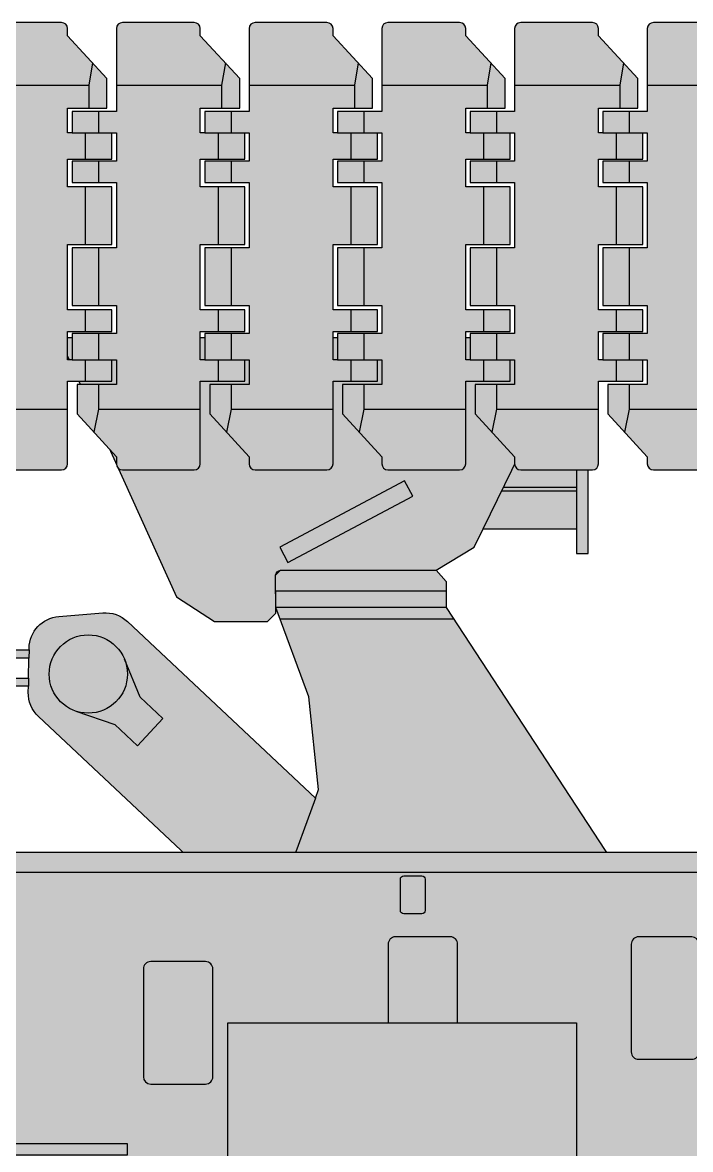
# Model space of a CAD drawing. Header units: millimetres. Extents: x 1288 to 41624, y 765 to 20114.
# Drawn here: x 6776 to 8420, y 5155 to 7926 of the extents above; entities that cross this region are included whole.
import ezdxf

# ---------------------------------------------------------------- set-up
doc = ezdxf.new("R2010")
doc.units = ezdxf.units.MM
doc.set_wipeout_variables(frame=1)
doc.layers.add('dwgmodels.com', color=250, linetype='Continuous')
doc.layers.add('Hatch', color=7, linetype='Continuous', true_color=0xffe494)

# ---------------------------------------------------------------- blocks, each defined once
blk = doc.blocks.new('BLOCK-20201113.16293')
at = {"color": 0, "linetype": 'ByBlock', "lineweight": -2, "transparency": 16777216}
blk.add_wipeout([(103.12344656172357, 517.7239748192733), (103.12344656172357, 535.0897281814068), (103.12344656172357, 535.0897281814068), (101.98846970050855, 540.7956421784427), (98.75632905539231, 545.6328824936688), (93.91908874016607, 548.8650231387849), (88.2131747431304, 550), (-88.21317474312667, 550), (-88.21317474312667, 550), (-93.91908874016247, 548.8650231387849), (-98.75632905538856, 545.6328824936688), (-101.98846970050471, 540.7956421784427), (-103.12344656171996, 535.0897281814068), (-103.12344656172348, 331.5520574426955), (-212.43026788180214, 331.5520574426955), (-212.43026788180214, 279.04722452360147), (-103.12344656171996, 279.04722452360147), (-103.12344656172348, 209.2878285302213), (-212.43026788180214, 209.2878285302213), (-212.43026788180214, 156.7829956111309), (-103.12344656171996, 156.7829956111309), (-103.12344656172348, -3.8345944334796513), (-212.43026788180214, -3.8345944334796513), (-212.43026788180214, -145.63104114885573), (-103.12344656171996, -145.63104114885573), (-103.12344656172348, -214.42361663869087), (-212.43026788180214, -214.42361663869087), (-212.43026788180214, -279.0858878762847), (-103.12344656171996, -279.0858878762847), (-103.12344656172348, -339.73211819940116), (-200.0856117094736, -339.73211819940116), (-200.0856117094736, -412.5075945871323), (-103.12344656171996, -517.723974819277), (-103.12344656171996, -535.0897281814069), (-103.12344656171996, -535.0897281814069), (-101.98846970050471, -540.7956421784426), (-98.75632905538856, -545.6328824936686), (-93.91908874016247, -548.8650231387849), (-88.21317474312667, -550), (88.2131747431304, -550), (88.2131747431304, -550), (93.91908874016607, -548.8650231387849), (98.75632905539231, -545.6328824936686), (101.98846970050855, -540.7956421784426), (103.12344656172357, -535.0897281814069), (103.12344656172357, -331.5520574426956), (212.43026788180225, -331.5520574426956), (212.43026788180225, -279.04722452360147), (103.12344656172357, -279.04722452360147), (103.12344656172357, -209.2878285302213), (212.43026788180225, -209.2878285302213), (212.43026788180225, -156.7829956111309), (103.12344656172357, -156.7829956111309), (103.12344656172357, 3.8345944334796513), (212.43026788180225, 3.8345944334796513), (212.43026788180225, 145.63104114885573), (103.12344656172357, 145.63104114885573), (103.12344656172357, 214.4236166386911), (212.43026788180225, 214.4236166386911), (212.43026788180225, 279.0858878762847), (103.12344656172357, 279.0858878762847), (103.12344656172357, 339.73211819940093), (200.08561170947365, 339.73211819940093), (200.08561170947365, 412.5075945871324), (103.15106324220329, 517.694007180351)], dxfattribs=at)
at = {"layer": 'Hatch', "true_color": 0xadadad, "transparency": 16777216}
h = blk.add_hatch(color=253, dxfattribs=at)
h.dxf.hatch_style = 1
edge = h.paths.add_edge_path()
edge.add_line((103.1234465617235, 517.7239748192733), (103.1234465617235, 535.0897281814068))
edge.add_arc((88.21317474313037, 535.0897281814068), 14.91027181859317, 0, 90)
edge.add_line((88.21317474313037, 550), (-88.21317474312673, 550))
edge.add_arc((-88.21317474312673, 535.0897281814068), 14.91027181859317, 90, 180)
edge.add_line((-103.1234465617199, 535.0897281814068), (-103.1234465617235, 331.5520574426955))
edge.add_line((-103.1234465617235, 331.5520574426955), (-212.4302678818021, 331.5520574426955))
edge.add_line((-212.4302678818021, 331.5520574426955), (-212.4302678818021, 279.0472245236015))
edge.add_line((-212.4302678818021, 279.0472245236015), (-103.1234465617199, 279.0472245236015))
edge.add_line((-103.1234465617199, 279.0472245236015), (-103.1234465617235, 209.2878285302213))
edge.add_line((-103.1234465617235, 209.2878285302213), (-212.4302678818021, 209.2878285302213))
edge.add_line((-212.4302678818021, 209.2878285302213), (-212.4302678818021, 156.7829956111309))
edge.add_line((-212.4302678818021, 156.7829956111309), (-103.1234465617199, 156.7829956111309))
edge.add_line((-103.1234465617199, 156.7829956111309), (-103.1234465617235, -3.834594433479651))
edge.add_line((-103.1234465617235, -3.834594433479651), (-212.4302678818021, -3.834594433479651))
edge.add_line((-212.4302678818021, -3.834594433479651), (-212.4302678818021, -145.6310411488557))
edge.add_line((-212.4302678818021, -145.6310411488557), (-103.1234465617199, -145.6310411488557))
edge.add_line((-103.1234465617199, -145.6310411488557), (-103.1234465617235, -214.4236166386909))
edge.add_line((-103.1234465617235, -214.4236166386909), (-212.4302678818021, -214.4236166386909))
edge.add_line((-212.4302678818021, -214.4236166386909), (-212.4302678818021, -279.0858878762847))
edge.add_line((-212.4302678818021, -279.0858878762847), (-103.1234465617199, -279.0858878762847))
edge.add_line((-103.1234465617199, -279.0858878762847), (-103.1234465617235, -339.7321181994012))
edge.add_line((-103.1234465617235, -339.7321181994012), (-200.0856117094736, -339.7321181994012))
edge.add_line((-200.0856117094736, -339.7321181994012), (-200.0856117094736, -412.5075945871322))
edge.add_line((-200.0856117094736, -412.5075945871322), (-103.1234465617199, -517.7239748192769))
edge.add_line((-103.1234465617199, -517.7239748192769), (-103.1234465617199, -535.0897281814068))
edge.add_arc((-88.21317474312673, -535.0897281814068), 14.91027181859317, 180, 270)
edge.add_line((-88.21317474312673, -550), (88.21317474313037, -550))
edge.add_arc((88.21317474313037, -535.0897281814068), 14.91027181859317, 270, 360)
edge.add_line((103.1234465617235, -535.0897281814068), (103.1234465617235, -331.5520574426955))
edge.add_line((103.1234465617235, -331.5520574426955), (212.4302678818021, -331.5520574426955))
edge.add_line((212.4302678818021, -331.5520574426955), (212.4302678818021, -279.0472245236015))
edge.add_line((212.4302678818021, -279.0472245236015), (103.1234465617235, -279.0472245236015))
edge.add_line((103.1234465617235, -279.0472245236015), (103.1234465617235, -209.2878285302213))
edge.add_line((103.1234465617235, -209.2878285302213), (212.4302678818021, -209.2878285302213))
edge.add_line((212.4302678818021, -209.2878285302213), (212.4302678818021, -156.7829956111309))
edge.add_line((212.4302678818021, -156.7829956111309), (103.1234465617235, -156.7829956111309))
edge.add_line((103.1234465617235, -156.7829956111309), (103.1234465617235, 3.834594433479651))
edge.add_line((103.1234465617235, 3.834594433479651), (212.4302678818021, 3.834594433479651))
edge.add_line((212.4302678818021, 3.834594433479651), (212.4302678818021, 145.6310411488557))
edge.add_line((212.4302678818021, 145.6310411488557), (103.1234465617235, 145.6310411488557))
edge.add_line((103.1234465617235, 145.6310411488557), (103.1234465617235, 214.4236166386909))
edge.add_line((103.1234465617235, 214.4236166386909), (212.4302678818021, 214.4236166386909))
edge.add_line((212.4302678818021, 214.4236166386909), (212.4302678818021, 279.0858878762847))
edge.add_line((212.4302678818021, 279.0858878762847), (103.1234465617235, 279.0858878762847))
edge.add_line((103.1234465617235, 279.0858878762847), (103.1234465617235, 339.7321181994012))
edge.add_line((103.1234465617235, 339.7321181994012), (200.0856117094736, 339.7321181994012))
edge.add_line((200.0856117094736, 339.7321181994012), (200.0856117094736, 412.5075945871322))
edge.add_line((200.0856117094736, 412.5075945871322), (103.1510632422032, 517.694007180351))
edge.add_line((103.1510632422032, 517.694007180351), (103.1234465617235, 517.7239748192733))
at = {"color": 0, "linetype": 'ByBlock', "lineweight": -2, "transparency": 16777216}
blk.add_lwpolyline([(103.1234465617235, 517.7239748192733), (103.1234465617235, 535.0897281814068, 0.4142135623730951), (88.21317474313037, 550), (-88.21317474312673, 550, 0.414213562373095), (-103.1234465617199, 535.0897281814068), (-103.1234465617235, 331.5520574426955), (-212.4302678818021, 331.5520574426955), (-212.4302678818021, 279.0472245236015), (-103.1234465617199, 279.0472245236015), (-103.1234465617235, 209.2878285302213), (-212.4302678818021, 209.2878285302213), (-212.4302678818021, 156.7829956111309), (-103.1234465617199, 156.7829956111309), (-103.1234465617235, -3.834594433479651), (-212.4302678818021, -3.834594433479651), (-212.4302678818021, -145.6310411488557), (-103.1234465617199, -145.6310411488557), (-103.1234465617235, -214.4236166386909), (-212.4302678818021, -214.4236166386909), (-212.4302678818021, -279.0858878762847), (-103.1234465617199, -279.0858878762847), (-103.1234465617235, -339.7321181994012), (-200.0856117094736, -339.7321181994012), (-200.0856117094736, -412.5075945871322), (-103.1234465617199, -517.7239748192769), (-103.1234465617199, -535.0897281814068, 0.4142135623730951), (-88.21317474312673, -550), (88.21317474313037, -550, 0.4142135623730951), (103.1234465617235, -535.0897281814068), (103.1234465617235, -331.5520574426955), (212.4302678818021, -331.5520574426955), (212.4302678818021, -279.0472245236015), (103.1234465617235, -279.0472245236015), (103.1234465617235, -209.2878285302213), (212.4302678818021, -209.2878285302213), (212.4302678818021, -156.7829956111309), (103.1234465617235, -156.7829956111309), (103.1234465617235, 3.834594433479651), (212.4302678818021, 3.834594433479651), (212.4302678818021, 145.6310411488557), (103.1234465617235, 145.6310411488557), (103.1234465617235, 214.4236166386909), (212.4302678818021, 214.4236166386909), (212.4302678818021, 279.0858878762847), (103.1234465617235, 279.0858878762847), (103.1234465617235, 339.7321181994012), (200.0856117094736, 339.7321181994012), (200.0856117094736, 412.5075945871322), (103.1510632422032, 517.694007180351)], format="xyb", close=True, dxfattribs=at)
for points in [[(164.8297918158933, 450.7646791485859), (155.6614194973808, 396.3739298536348), (155.6614194973808, 339.7321181994012)], [(-103.1068765534365, 396.3463131731623), (155.6614194973808, 396.3463131731623)], [(-147.5863021264813, 331.5520574426955), (-147.5863021264813, 279.0472245236015)], [(147.5863021264813, 214.4236166386909), (147.5863021264813, 279.0858878762847)], [(-147.5863021264813, 209.2878285302213), (-147.5863021264813, 156.7829956111309)], [(147.5863021264813, 3.834594433479651), (147.5863021264813, 145.6310411488557)], [(-147.5863021264813, -3.834594433479651), (-147.5863021264813, -145.6310411488557)], [(147.5863021264813, -209.2878285302213), (147.5863021264813, -156.7829956111309)], [(-147.5863021264813, -214.4236166386909), (-147.5863021264813, -279.0858878762847)], [(147.5863021264813, -331.5520574426955), (147.5863021264813, -279.0472245236015)], [(-147.5863021264813, -339.7321181994012), (-147.5863021264813, -400.3231151615546), (-158.9722420896433, -457.1208715694775)], [(-147.5918254625831, -400.3728251864122), (103.1234465617235, -400.3728251864122)]]:
    blk.add_lwpolyline(points, dxfattribs=at)
blk = doc.blocks.new('*U11')
at = {"color": 0, "linetype": 'ByBlock', "lineweight": -2}
blk.add_blockref('BLOCK-20201113.16293', (0, 0), dxfattribs=at)
blk = doc.blocks.new('*U10')
at = {"color": 0, "linetype": 'ByBlock', "lineweight": -2, "transparency": 16777216}
blk.add_blockref('*U11', (1632.5, 0), dxfattribs=at)
blk.add_blockref('*U11', (1959, 0), dxfattribs=at)
blk.add_blockref('*U11', (2285.5, 0), dxfattribs=at)
blk.add_blockref('*U11', (2612, 0), dxfattribs=at)
blk.add_blockref('*U11', (2938.5, 0), dxfattribs=at)
blk.add_blockref('*U11', (3265, 0), dxfattribs=at)
blk = doc.blocks.new('BLOCK-20201113.164029')
at = {"color": 0, "linetype": 'ByBlock', "lineweight": -2, "transparency": 16777216}
blk.add_wipeout([(362.2955392459372, -287.88206814370994), (268.745045036154, -348.9488257681804), (138.57116597624565, -348.9432691933288), (118.23410201760286, -328.49507373763834), (118.24521516730616, -234.9890321266721), (118.24521516730616, -234.9890321266721), (116.89169661409615, -230.59988162697823), (114.21399992004073, -226.86804628796745), (110.48952145971437, -224.1801261289205), (106.10409911549156, -222.81457662574007), (106.10409911549154, -222.81457662574007), (-276.39384397780293, -222.80902005089217), (-369.9832342115514, -165.80411864330358), (-391.87235568193506, -121.12370025765256), (-622.1628272987837, -121.12370025765256), (-622.1628272987837, -182.09599610963767), (-650.7236220385239, -182.09599610963767), (-650.7236220385239, 348.948825768181), (650.7236220385241, 348.948825768181)], dxfattribs=at)
at = {"layer": 'Hatch', "true_color": 0xadadad, "transparency": 16777216}
h = blk.add_hatch(color=253, dxfattribs=at)
h.dxf.hatch_style = 1
edge = h.paths.add_edge_path()
edge.add_line((650.7236220385239, 348.9488257681805), (362.2955392459371, -287.8820681437101))
edge.add_line((362.2955392459371, -287.8820681437101), (268.7450450361539, -348.9488257681805))
edge.add_line((268.7450450361539, -348.9488257681805), (138.5711659762455, -348.9432691933289))
edge.add_line((138.5711659762455, -348.9432691933289), (118.2341020176027, -328.4950737376384))
edge.add_line((118.2341020176027, -328.4950737376384), (118.245215167306, -234.9890321266721))
edge.add_arc((104.1094551896329, -236.9449199693607), 14.27043122682568, 7.877685851502185, 81.96519602157854)
edge.add_line((106.1040991154914, -222.8145766257403), (-276.393843977803, -222.8090200508923))
edge.add_line((-276.393843977803, -222.8090200508923), (-369.9832342115515, -165.8041186433038))
edge.add_line((-369.9832342115515, -165.8041186433038), (-391.872355681935, -121.1237002576527))
edge.add_line((-391.872355681935, -121.1237002576527), (-622.1628272987837, -121.1237002576527))
edge.add_line((-622.1628272987837, -121.1237002576527), (-622.1628272987837, -182.0959961096378))
edge.add_line((-622.1628272987837, -182.0959961096378), (-650.7236220385239, -182.0959961096378))
edge.add_line((-650.7236220385239, -182.0959961096378), (-650.7236220385239, 348.9488257681805))
edge.add_line((-650.7236220385239, 348.9488257681805), (650.7236220385239, 348.9488257681805))
at = {"color": 0, "linetype": 'ByBlock', "lineweight": -2, "transparency": 16777216}
blk.add_lwpolyline([(650.7236220385239, 348.9488257681805), (362.2955392459371, -287.8820681437101), (268.7450450361539, -348.9488257681805), (138.5711659762455, -348.9432691933289), (118.2341020176027, -328.4950737376384), (118.245215167306, -234.9890321266721, 0.3350199569066176), (106.1040991154914, -222.8145766257403), (-276.393843977803, -222.8090200508923), (-369.9832342115515, -165.8041186433038), (-391.872355681935, -121.1237002576527), (-622.1628272987837, -121.1237002576527), (-622.1628272987837, -182.0959961096378), (-650.7236220385239, -182.0959961096378), (-650.7236220385239, 348.9488257681805)], format="xyb", close=True, dxfattribs=at)
for points in [[(-391.8723556819355, -121.1237002576527), (-622.1628272987837, 348.9488257681805)], [(-622.1628272987837, 348.9488257681805), (-622.1628272987837, -121.1237002576527)], [(-622.2017233227452, -19.34391869192768), (-441.7346909602638, -19.34391869192768)], [(-437.7330731811999, -27.51208372449764), (-622.1628272987837, -27.51208372449764)]]:
    blk.add_lwpolyline(points, dxfattribs=at)
blk.add_lwpolyline([(-199.085218060678, -3.085380674710905), (108.1266923616386, -165.8263449427068), (88.0582603967814, -203.7102382257217), (-219.1536500255352, -40.96927395772582)], close=True, dxfattribs=at)
blk = doc.blocks.new('BLOCK-20201113.163906')
at = {"color": 0, "linetype": 'ByBlock', "lineweight": -2, "xscale": -1}
blk.add_blockref('BLOCK-20201113.164029', (-1393.607242899627, -573.8380085027311), dxfattribs=at)
at = {"color": 0, "linetype": 'ByBlock', "lineweight": -2, "transparency": 16777216}
blk.add_blockref('*U10', (-3759.413397034179, 3.637978807091713e-12), dxfattribs=at)
blk = doc.blocks.new('BLOCK-20201113.170731')
at = {"color": 0, "linetype": 'ByBlock', "lineweight": -2, "transparency": 16777216}
blk.add_wipeout([(-2274.263314732383, -1938.2408650739712), (-2274.263314732383, -1917.8482353668005), (-2097.361047955646, -1917.8482353668005), (-2097.6457328768734, -1903.1484923233734), (-2097.6457328768734, -1903.1484923233734), (-2096.232704726308, -1886.6040824182737), (-2091.4156753500256, -1870.7135073610184), (-2083.4045551956665, -1856.169226645402), (-2072.5484427814918, -1843.605032643674), (-1425.5858744147552, -1236.4890515882907), (-1225.9150036360913, -931.0188284388169), (-1225.9150036360913, -931.0188284388173), (-1188.9916530277296, -858.8568098033593), (-1168.0781943122051, -780.5413068793127), (-1164.1109618104224, -699.5786499319952), (-1177.2675758768612, -619.5936872202519), (-1199.4008998382155, -559.4711547844313), (-1199.4008998382155, -559.4711547844308), (-1253.193153375399, -425.5319164311545), (-1292.0798225981919, -286.5313658278519), (-1315.59838620631, -144.1227871639412), (-1323.4691124346461, 9.094947017729282e-13), (-1323.4691124346466, 0), (-1323.4691124346466, 0), (-1315.59838620631, 144.1227871639412), (-1292.0798225981919, 286.5313658278519), (-1253.193153375399, 425.5319164311559), (-1199.4008998382155, 559.4711547844317), (-1199.4008998382155, 559.4711547844308), (-1199.4008998382155, 559.4711547844299), (-1173.0986635985005, 636.1450298820309), (-1163.517877854472, 716.6366399927701), (-1171.0874921469688, 797.3422264980109), (-1195.468600809812, 874.6484506592196), (-1225.9150036360913, 931.0188284388169), (-1425.5858744147552, 1236.4890515882907), (-2072.5484427814918, 1843.6050326436743), (-2072.5484427814918, 1843.6050326436743), (-2083.4045551956665, 1856.169226645401), (-2091.4156753500256, 1870.713507361018), (-2096.232704726308, 1886.6040824182737), (-2097.6457328768734, 1903.148492323373), (-2097.361047955646, 1917.8482353668005), (-2274.263314732383, 1917.8482353668005), (-2274.263314732383, 1938.2408650739699), (-2096.9661108356777, 1938.2408650739699), (-2096.0212748919994, 1987.0275922753171), (-2274.263314732383, 1987.0275922753171), (-2274.263314732383, 2007.4202219824874), (-2095.6263377720315, 2007.4202219824874), (-2095.543919022315, 2011.6759248753187), (-2095.543919022315, 2011.6759248753187), (-2089.6912722062198, 2040.1193717068336), (-2074.0190646469805, 2064.5665607606134), (-2050.6161080945485, 2081.759139596148), (-2022.6015783539626, 2089.405659446704), (-1914.4264847076593, 2098.392892188971), (-1914.4264847076593, 2098.392892188971), (-1897.8257428960096, 2098.0330047547013), (-1881.6614205224193, 2094.234474793645), (-1866.637906096936, 2087.1628298669193), (-1853.4098754356708, 2077.126229222925), (-1390.8111044863945, 1643.0190329304132), (-1383.1703950564113, 1663.9663486319105), (-1407.619324405605, 1891.7859175675867), (-1488.9414494720113, 2111.567738300466), (-1488.950910515636, 2191.1729593706004), (-1476.8097944638207, 2203.3474148715313), (-1094.3118513705265, 2203.3529714463803), (-1069.7851299734066, 2175.8343924129267), (-1069.7851299734066, 2111.5682166253937), (-548.1436778423378, 1315.2291295579626), (-548.1436778423378, 1315.2291295579626), (-517.572211737693, 1279.1863238380147), (-479.11456527583374, 1251.7143779191656), (-435.1062536875307, 1234.481650476876), (-388.21988155083073, 1228.5346771448085), (-388.2198815508309, 1228.5346771448085), (0, 1228.5346771448085), (388.2198815508309, 1228.5346771448085), (388.21988155083085, 1228.5346771448085), (435.10625368753074, 1234.481650476877), (479.11456527583425, 1251.7143779191656), (517.572211737693, 1279.1863238380147), (548.1436778423378, 1315.2291295579635), (548.1436778423378, 1315.2291295579626), (1069.7851299734066, 2111.5682166253937), (1069.7851299734066, 2175.8343924129267), (1094.3118513705265, 2203.3529714463803), (1476.8097944638207, 2203.3474148715313), (1488.950910515636, 2191.1729593706004), (1488.9414494720113, 2111.567738300466), (1407.619324405605, 1891.7859175675867), (1383.1703950564113, 1663.9663486319105), (1390.8111044863945, 1643.0190329304132), (1853.4098754356708, 2077.126229222925), (1853.4098754356708, 2077.126229222925), (1866.637906096936, 2087.1628298669193), (1881.6614205224193, 2094.234474793645), (1897.8257428960096, 2098.0330047547013), (1914.4264847076593, 2098.392892188971), (2022.6015783539626, 2089.405659446704), (2022.6015783539626, 2089.405659446704), (2050.6161080945485, 2081.759139596148), (2074.0190646469805, 2064.5665607606134), (2089.6912722062198, 2040.1193717068336), (2095.543919022315, 2011.6759248753187), (2095.543919022315, 2011.6759248753187), (2095.6263377720315, 2007.4202219824874), (2274.263314732383, 2007.4202219824874), (2274.263314732383, 1987.0275922753171), (2096.0212748919994, 1987.0275922753171), (2096.9661108356777, 1938.2408650739699), (2274.263314732383, 1938.2408650739699), (2274.263314732383, 1917.8482353668005), (2097.361047955646, 1917.8482353668005), (2097.6457328768734, 1903.148492323373), (2097.6457328768734, 1903.148492323373), (2096.232704726308, 1886.6040824182737), (2091.4156753500256, 1870.713507361018), (2083.4045551956665, 1856.169226645401), (2072.5484427814918, 1843.6050326436743), (1425.5858744147552, 1236.4890515882907), (1225.9150036360913, 931.0188284388169), (1225.9150036360913, 931.0188284388169), (1188.9916530277296, 858.8568098033593), (1168.0781943122051, 780.5413068793123), (1164.1109618104224, 699.5786499319947), (1177.2675758768612, 619.593687220251), (1199.4008998382155, 559.4711547844308), (1199.4008998382155, 559.4711547844308), (1253.193153375399, 425.53191643115497), (1292.0798225981912, 286.5313658278519), (1315.5983862063094, 144.1227871639412), (1323.4691124346461, 0), (1323.4691124346466, 0), (1323.4691124346466, -9.094947017729282e-13), (1315.59838620631, -144.12278716394212), (1292.0798225981919, -286.5313658278519), (1253.193153375399, -425.5319164311545), (1199.400899838216, -559.4711547844304), (1199.4008998382155, -559.4711547844313), (1199.4008998382155, -559.4711547844313), (1173.0986635985005, -636.1450298820314), (1163.517877854472, -716.636639992771), (1171.0874921469688, -797.3422264980131), (1195.468600809812, -874.6484506592201), (1225.9150036360913, -931.0188284388169), (1425.5858744147552, -1236.4890515882907), (2072.5484427814918, -1843.605032643674), (2072.5484427814918, -1843.605032643674), (2083.4045551956665, -1856.169226645402), (2091.4156753500256, -1870.7135073610184), (2096.232704726308, -1886.6040824182737), (2097.6457328768734, -1903.1484923233734), (2097.3610479556446, -1917.8482353668005), (2274.263314732383, -1917.8482353668005), (2274.263314732383, -1938.2408650739712), (2096.9661108356777, -1938.2408650739712), (2096.0212748919994, -1987.0275922753171), (2274.263314732383, -1987.0275922753171), (2274.263314732383, -2007.4202219824874), (2095.6263377720315, -2007.4202219824874), (2095.543919022315, -2011.6759248753187), (2095.543919022315, -2011.6759248753187), (2089.6912722062198, -2040.1193717068327), (2074.0190646469805, -2064.566560760613), (2050.616108094549, -2081.759139596148), (2022.6015783539626, -2089.405659446704), (2022.6015783539626, -2089.405659446704), (1914.4264847076593, -2098.392892188971), (1914.4264847076593, -2098.392892188971), (1897.8257428960096, -2098.0330047547013), (1881.6614205224193, -2094.234474793645), (1866.637906096936, -2087.16282986692), (1853.4098754356708, -2077.126229222926), (1390.8111044863945, -1643.0190329304132), (1383.1703950564113, -1663.9663486319118), (1407.619324405605, -1891.785917567588), (1488.9414494720113, -2111.567738300466), (1488.950910515636, -2191.1729593706004), (1476.8097944638207, -2203.347414871532), (1094.3118513705265, -2203.3529714463803), (1069.7851299734066, -2175.834392412926), (1069.7851299734066, -2111.5682166253937), (548.1436778423378, -1315.229129557964), (548.1436778423378, -1315.229129557964), (517.5722117376926, -1279.1863238380151), (479.11456527583374, -1251.714377919166), (435.10625368753074, -1234.481650476877), (388.21988155083085, -1228.5346771448094), (388.2198815508309, -1228.5346771448094), (0, -1228.5346771448094), (-388.2198815508309, -1228.5346771448094), (-388.2198815508309, -1228.5346771448094), (-435.10625368753074, -1234.481650476877), (-479.11456527583374, -1251.714377919166), (-517.5722117376926, -1279.1863238380147), (-548.1436778423378, -1315.229129557963), (-548.1436778423378, -1315.229129557964), (-1069.7851299734066, -2111.5682166253937), (-1069.7851299734066, -2175.834392412926), (-1094.3118513705265, -2203.3529714463803), (-1476.8097944638207, -2203.347414871532), (-1488.950910515636, -2191.1729593706004), (-1488.9414494720113, -2111.567738300466), (-1407.619324405605, -1891.785917567588), (-1383.1703950564113, -1663.9663486319118), (-1390.8111044863945, -1643.0190329304132), (-1853.4098754356708, -2077.126229222926), (-1853.4098754356708, -2077.126229222926), (-1866.637906096936, -2087.16282986692), (-1881.6614205224193, -2094.234474793645), (-1897.8257428960096, -2098.0330047547013), (-1914.4264847076593, -2098.392892188971), (-2022.6015783539626, -2089.405659446704), (-2022.6015783539626, -2089.405659446704), (-2050.6161080945485, -2081.759139596148), (-2074.0190646469805, -2064.566560760613), (-2089.6912722062198, -2040.1193717068336), (-2095.543919022315, -2011.6759248753187), (-2095.543919022315, -2011.6759248753187), (-2095.6263377720315, -2007.4202219824874), (-2274.263314732383, -2007.4202219824874), (-2274.263314732383, -1987.0275922753171), (-2096.0212748919994, -1987.0275922753171), (-2096.9661108356777, -1938.2408650739712)], dxfattribs=at)
at = {"layer": 'Hatch', "true_color": 0xadadad, "transparency": 16777216}
h = blk.add_hatch(color=253, dxfattribs=at)
h.dxf.hatch_style = 1
edge = h.paths.add_edge_path()
edge.add_line((-2096.966110835678, -1938.240865073971), (-2274.263314732383, -1938.240865073971))
edge.add_line((-2274.263314732383, -1938.240865073971), (-2274.263314732383, -1917.848235366801))
edge.add_line((-2274.263314732383, -1917.848235366801), (-2097.361047955646, -1917.848235366801))
edge.add_line((-2097.361047955646, -1917.848235366801), (-2097.645732876874, -1903.148492323373))
edge.add_arc((-2018.117612859002, -1901.608298286206), 79.54303282657193, 133.1801192143574, 181.1094891669785, ccw=False)
edge.add_line((-2072.548442781492, -1843.605032643674), (-1425.585874414755, -1236.489051588291))
edge.add_line((-1425.585874414755, -1236.489051588291), (-1225.915003636092, -931.0188284388169))
edge.add_arc((-1546.579969151156, -721.4159014089314), 383.091904284433, 326.8293279306736, 385.0071146604343)
edge.add_arc((-6.821210263296962e-13, 3.296918293926865e-12), 1323.469112434646, 180.0000000000001, 205.007114660434, ccw=False)
edge.add_arc((-6.821210263296962e-13, -3.296918293926865e-12), 1323.469112434646, 154.9928853395659, 179.9999999999999, ccw=False)
edge.add_arc((-1546.579969151156, 721.4159014089314), 383.0919042844329, 334.9928853395658, 393.1706720693264)
edge.add_line((-1225.915003636092, 931.0188284388169), (-1425.585874414755, 1236.489051588291))
edge.add_line((-1425.585874414755, 1236.489051588291), (-2072.548442781492, 1843.605032643674))
edge.add_arc((-2018.117612859002, 1901.608298286206), 79.54303282657192, 178.8905108330214, 226.8198807856426, ccw=False)
edge.add_line((-2097.645732876874, 1903.148492323373), (-2097.361047955646, 1917.848235366801))
edge.add_line((-2097.361047955646, 1917.848235366801), (-2274.263314732383, 1917.848235366801))
edge.add_line((-2274.263314732383, 1917.848235366801), (-2274.263314732383, 1938.240865073971))
edge.add_line((-2274.263314732383, 1938.240865073971), (-2096.966110835678, 1938.240865073971))
edge.add_line((-2096.966110835678, 1938.240865073971), (-2096.021274891999, 1987.027592275317))
edge.add_line((-2096.021274891999, 1987.027592275317), (-2274.263314732383, 1987.027592275317))
edge.add_line((-2274.263314732383, 1987.027592275317), (-2274.263314732383, 2007.420221982487))
edge.add_line((-2274.263314732383, 2007.420221982487), (-2095.626337772032, 2007.420221982487))
edge.add_line((-2095.626337772032, 2007.420221982487), (-2095.543919022315, 2011.675924875319))
edge.add_arc((-2016.015799004444, 2010.135730838129), 79.54303282657193, 94.74925073829098, 178.8905108330047, ccw=False)
edge.add_line((-2022.601578353962, 2089.405659446704), (-1914.426484707659, 2098.392892188971))
edge.add_arc((-1907.840705358161, 2019.122963580394), 79.5430328265721, 46.81988078564211, 94.74925073827637, ccw=False)
edge.add_line((-1853.409875435671, 2077.126229222926), (-1390.811104486394, 1643.019032930413))
edge.add_line((-1390.811104486394, 1643.019032930413), (-1383.170395056412, 1663.966348631911))
edge.add_line((-1383.170395056412, 1663.966348631911), (-1407.619324405605, 1891.785917567588))
edge.add_line((-1407.619324405605, 1891.785917567588), (-1488.941449472011, 2111.567738300466))
edge.add_line((-1488.941449472011, 2111.567738300466), (-1488.950910515636, 2191.1729593706))
edge.add_line((-1488.950910515636, 2191.1729593706), (-1476.809794463821, 2203.347414871532))
edge.add_line((-1476.809794463821, 2203.347414871532), (-1094.311851370527, 2203.35297144638))
edge.add_line((-1094.311851370527, 2203.35297144638), (-1069.785129973407, 2175.834392412926))
edge.add_line((-1069.785129973407, 2175.834392412926), (-1069.785129973407, 2111.568216625394))
edge.add_line((-1069.785129973407, 2111.568216625394), (-548.1436778423376, 1315.229129557963))
edge.add_arc((-387.7148114875981, 1420.317964412388), 191.7839523289877, 213.2267799668767, 269.8491092915713)
edge.add_line((-388.2198815508309, 1228.534677144809), (0, 1228.534677144809))
edge.add_line((0, 1228.534677144809), (388.2198815508309, 1228.534677144809))
edge.add_arc((387.7148114875981, 1420.317964412388), 191.7839523289877, 270.1508907084287, 326.7732200331233)
edge.add_line((548.1436778423376, 1315.229129557963), (1069.785129973407, 2111.568216625394))
edge.add_line((1069.785129973407, 2111.568216625394), (1069.785129973407, 2175.834392412926))
edge.add_line((1069.785129973407, 2175.834392412926), (1094.311851370527, 2203.35297144638))
edge.add_line((1094.311851370527, 2203.35297144638), (1476.809794463821, 2203.347414871532))
edge.add_line((1476.809794463821, 2203.347414871532), (1488.950910515636, 2191.1729593706))
edge.add_line((1488.950910515636, 2191.1729593706), (1488.941449472011, 2111.567738300466))
edge.add_line((1488.941449472011, 2111.567738300466), (1407.619324405605, 1891.785917567588))
edge.add_line((1407.619324405605, 1891.785917567588), (1383.170395056412, 1663.966348631911))
edge.add_line((1383.170395056412, 1663.966348631911), (1390.811104486394, 1643.019032930413))
edge.add_line((1390.811104486394, 1643.019032930413), (1853.409875435671, 2077.126229222926))
edge.add_arc((1907.840705358161, 2019.122963580394), 79.54303282657206, 85.25074926172351, 133.180119214358, ccw=False)
edge.add_line((1914.426484707659, 2098.392892188971), (2022.601578353962, 2089.405659446704))
edge.add_arc((2016.015799004444, 2010.135730838129), 79.54303282657196, 1.1094891669952744, 85.25074926170902, ccw=False)
edge.add_line((2095.543919022315, 2011.675924875319), (2095.626337772032, 2007.420221982487))
edge.add_line((2095.626337772032, 2007.420221982487), (2274.263314732383, 2007.420221982487))
edge.add_line((2274.263314732383, 2007.420221982487), (2274.263314732383, 1987.027592275317))
edge.add_line((2274.263314732383, 1987.027592275317), (2096.021274891999, 1987.027592275317))
edge.add_line((2096.021274891999, 1987.027592275317), (2096.966110835678, 1938.240865073971))
edge.add_line((2096.966110835678, 1938.240865073971), (2274.263314732383, 1938.240865073971))
edge.add_line((2274.263314732383, 1938.240865073971), (2274.263314732383, 1917.848235366801))
edge.add_line((2274.263314732383, 1917.848235366801), (2097.361047955646, 1917.848235366801))
edge.add_line((2097.361047955646, 1917.848235366801), (2097.645732876874, 1903.148492323373))
edge.add_arc((2018.117612859002, 1901.608298286206), 79.54303282657193, -46.819880785642624, 1.1094891669786193, ccw=False)
edge.add_line((2072.548442781492, 1843.605032643674), (1425.585874414755, 1236.489051588291))
edge.add_line((1425.585874414755, 1236.489051588291), (1225.915003636092, 931.0188284388169))
edge.add_arc((1546.579969151156, 721.4159014089314), 383.091904284433, 146.8293279306736, 205.0071146604342)
edge.add_arc((6.821210263296962e-13, -3.296918293926865e-12), 1323.469112434646, 1.1368683772161603e-13, 25.007114660434127, ccw=False)
edge.add_arc((6.821210263296962e-13, 3.296918293926865e-12), 1323.469112434646, 334.99288533956593, 359.99999999999983, ccw=False)
edge.add_arc((1546.579969151156, -721.4159014089314), 383.0919042844329, 154.9928853395658, 213.1706720693264)
edge.add_line((1225.915003636092, -931.0188284388169), (1425.585874414755, -1236.489051588291))
edge.add_line((1425.585874414755, -1236.489051588291), (2072.548442781492, -1843.605032643674))
edge.add_arc((2018.117612859002, -1901.608298286206), 79.54303282657192, -1.1094891669786193, 46.819880785642624, ccw=False)
edge.add_line((2097.645732876874, -1903.148492323373), (2097.361047955645, -1917.848235366801))
edge.add_line((2097.361047955645, -1917.848235366801), (2274.263314732383, -1917.848235366801))
edge.add_line((2274.263314732383, -1917.848235366801), (2274.263314732383, -1938.240865073971))
edge.add_line((2274.263314732383, -1938.240865073971), (2096.966110835678, -1938.240865073971))
edge.add_line((2096.966110835678, -1938.240865073971), (2096.021274891999, -1987.027592275317))
edge.add_line((2096.021274891999, -1987.027592275317), (2274.263314732383, -1987.027592275317))
edge.add_line((2274.263314732383, -1987.027592275317), (2274.263314732383, -2007.420221982487))
edge.add_line((2274.263314732383, -2007.420221982487), (2095.626337772032, -2007.420221982487))
edge.add_line((2095.626337772032, -2007.420221982487), (2095.543919022315, -2011.675924875319))
edge.add_arc((2016.015799004444, -2010.135730838129), 79.54303282657193, 274.74925073829104, 358.8905108330047, ccw=False)
edge.add_line((2022.601578353962, -2089.405659446704), (1914.426484707659, -2098.392892188971))
edge.add_arc((1907.840705358161, -2019.122963580394), 79.5430328265721, 226.819880785642, 274.74925073827643, ccw=False)
edge.add_line((1853.409875435671, -2077.126229222926), (1390.811104486394, -1643.019032930413))
edge.add_line((1390.811104486394, -1643.019032930413), (1383.170395056412, -1663.966348631911))
edge.add_line((1383.170395056412, -1663.966348631911), (1407.619324405605, -1891.785917567588))
edge.add_line((1407.619324405605, -1891.785917567588), (1488.941449472011, -2111.567738300466))
edge.add_line((1488.941449472011, -2111.567738300466), (1488.950910515636, -2191.1729593706))
edge.add_line((1488.950910515636, -2191.1729593706), (1476.809794463821, -2203.347414871532))
edge.add_line((1476.809794463821, -2203.347414871532), (1094.311851370527, -2203.35297144638))
edge.add_line((1094.311851370527, -2203.35297144638), (1069.785129973407, -2175.834392412926))
edge.add_line((1069.785129973407, -2175.834392412926), (1069.785129973407, -2111.568216625394))
edge.add_line((1069.785129973407, -2111.568216625394), (548.1436778423376, -1315.229129557963))
edge.add_arc((387.7148114875981, -1420.317964412388), 191.7839523289877, 33.22677996687667, 89.84910929157128)
edge.add_line((388.2198815508309, -1228.534677144809), (0, -1228.534677144809))
edge.add_line((0, -1228.534677144809), (-388.2198815508309, -1228.534677144809))
edge.add_arc((-387.7148114875981, -1420.317964412388), 191.7839523289877, 90.15089070842873, 146.7732200331233)
edge.add_line((-548.1436778423376, -1315.229129557963), (-1069.785129973407, -2111.568216625394))
edge.add_line((-1069.785129973407, -2111.568216625394), (-1069.785129973407, -2175.834392412926))
edge.add_line((-1069.785129973407, -2175.834392412926), (-1094.311851370527, -2203.35297144638))
edge.add_line((-1094.311851370527, -2203.35297144638), (-1476.809794463821, -2203.347414871532))
edge.add_line((-1476.809794463821, -2203.347414871532), (-1488.950910515636, -2191.1729593706))
edge.add_line((-1488.950910515636, -2191.1729593706), (-1488.941449472011, -2111.567738300466))
edge.add_line((-1488.941449472011, -2111.567738300466), (-1407.619324405605, -1891.785917567588))
edge.add_line((-1407.619324405605, -1891.785917567588), (-1383.170395056412, -1663.966348631911))
edge.add_line((-1383.170395056412, -1663.966348631911), (-1390.811104486394, -1643.019032930413))
edge.add_line((-1390.811104486394, -1643.019032930413), (-1853.409875435671, -2077.126229222926))
edge.add_arc((-1907.840705358161, -2019.122963580394), 79.54303282657206, 265.2507492617235, 313.180119214358, ccw=False)
edge.add_line((-1914.426484707659, -2098.392892188971), (-2022.601578353962, -2089.405659446704))
edge.add_arc((-2016.015799004444, -2010.135730838129), 79.54303282657196, 181.1094891669953, 265.25074926170896, ccw=False)
edge.add_line((-2095.543919022315, -2011.675924875319), (-2095.626337772032, -2007.420221982487))
edge.add_line((-2095.626337772032, -2007.420221982487), (-2274.263314732383, -2007.420221982487))
edge.add_line((-2274.263314732383, -2007.420221982487), (-2274.263314732383, -1987.027592275317))
edge.add_line((-2274.263314732383, -1987.027592275317), (-2096.021274891999, -1987.027592275317))
edge.add_line((-2096.021274891999, -1987.027592275317), (-2096.966110835678, -1938.240865073971))
at = {"color": 0, "linetype": 'ByBlock', "lineweight": -2, "transparency": 16777216}
for points in [[(-1199.400899838216, 559.4711547844308, 0.2594453754683556), (-1225.915003636092, 931.0188284388169), (-1425.585874414755, 1236.489051588291), (-2072.548442781492, 1843.605032643674, -0.2122344772988553), (-2097.645732876874, 1903.148492323373), (-2097.361047955646, 1917.848235366801), (-2274.263314732383, 1917.848235366801)], [(-2274.263314732383, 2007.420221982487), (-2095.626337772032, 2007.420221982487), (-2095.543919022315, 2011.675924875319, -0.3845713880604063), (-2022.601578353962, 2089.405659446704), (-1914.426484707659, 2098.392892188971, -0.2122344772989163), (-1853.409875435671, 2077.126229222926), (-1390.811104486394, 1643.019032930413), (-1383.170395056412, 1663.966348631911), (-1407.619324405605, 1891.785917567588), (-1488.941449472011, 2111.567738300466), (-1488.950910515636, 2191.1729593706), (-1476.809794463821, 2203.347414871532), (-1094.311851370527, 2203.35297144638), (-1069.785129973407, 2175.834392412926), (-1069.785129973407, 2111.568216625394), (-548.1436778423376, 1315.229129557963, 0.2522141907569383), (-388.2198815508309, 1228.534677144809)]]:
    blk.add_lwpolyline(points, format="xyb", dxfattribs=at)
for points in [[(-2274.263314732383, 1938.240865073971), (-2096.966110835678, 1938.240865073971), (-2096.021274891999, 1987.027592275317), (-2274.263314732383, 1987.027592275317)], [(-1069.790686548262, 2152.167015136507), (-1488.946274677244, 2152.167015136507)], [(-1069.785129973407, 2111.568216625394), (-1488.941449528858, 2111.568216625394)], [(-1049.509188338132, 2082.98765822799), (-1478.366449054272, 2082.98765822799)], [(-2095.626337772033, 2007.420221982487), (-2096.021274891999, 1987.027592275317)], [(-1980.834144533565, 1856.89503293802), (-1884.830536955182, 1824.300869039529), (-1828.950657576188, 1771.862645486526), (-1766.347855041302, 1838.57423137578), (-1822.227734420299, 1891.01245492879), (-1860.850760194728, 1984.75323617331)], [(-2096.96611083568, 1938.240865073971), (-2097.361047955646, 1917.848235366801)], [(-1390.811104486394, 1643.019032930413), (-1460.351219751934, 1452.371978264338), (-1460.351219751934, 1289.675466595156), (-1425.585874414755, 1236.489051588291)]]:
    blk.add_lwpolyline(points, dxfattribs=at)
for centre, radius in [((-1949.878670655704, 1948.07200485939), 96.28853291931071), ((-1334.201535343007, 1370.314579167138), 37.32741588218314), ((0, 0), 814.3005686729703)]:
    blk.add_circle(centre, radius, dxfattribs=at)
blk = doc.blocks.new('BLOCK-20201113.20031301')
at = {"linetype": 'ByBlock', "lineweight": -2, "transparency": 16777216}
blk.add_wipeout([(-4922.653010088976, 610.1341450588661), (-4922.653010088976, 894.9465125353818), (-4922.653010088976, 894.9465125353818), (-4925.443412416962, 908.9748123577883), (-4933.389805941546, 920.8674306990879), (-4945.2824242828465, 928.8138242236728), (-4959.310724105253, 931.6042265516589), (-5239.93244442626, 931.6042265516589), (-5239.93244442626, 931.6042265516589), (-5253.960744248667, 928.8138242236728), (-5265.853362589967, 920.8674306990879), (-5273.799756114551, 908.9748123577883), (-5276.590158442537, 894.9465125353818), (-5276.590158442537, 610.1341450588661), (-5650.936606227813, 610.1341450588661), (-5650.936606227813, 248.13440659492971), (-5724.144479904091, 248.13440659492335), (-5724.144479904091, -386.5709124598661), (-5650.936606227813, -386.5709124598725), (-5650.936606227813, -748.570650923808), (-5276.590158442537, -748.570650923808), (-5276.590158442537, -1033.3830184003236), (-5276.590158442537, -1033.3830184003236), (-5273.799756114551, -1047.4113182227293), (-5265.853362589967, -1059.3039365640298), (-5253.960744248667, -1067.2503300886137), (-5239.93244442626, -1070.0407324166008), (-4959.310724105253, -1070.0407324166008), (-4959.310724105253, -1070.0407324166008), (-4945.2824242828465, -1067.2503300886137), (-4933.389805941546, -1059.3039365640298), (-4925.443412416962, -1047.4113182227293), (-4922.653010088976, -1033.3830184003236), (-4922.653010088976, -748.570650923808), (-4259.542480390308, -748.570650923808), (-4259.542480390308, -1432.1071497787625), (533.0700084352247, -1432.0849234793495), (533.0700084352247, -1428.0286238373228), (1232.8761584570934, -1428.0286238373228), (1232.8761584570934, -1375.1300312454323), (1285.6969590010626, -1375.1578141196878), (1285.6969590010626, -1468.7305346288776), (1281.5962067602159, -1468.6860820300644), (1245.0339442334698, -1501.247610663304), (1245.0228310837633, -2481.738582763638), (1281.5850936105126, -2518.356411038905), (3157.245830957335, -2518.3508544640645), (3193.71918828645, -2477.7156225707295), (3193.71918828645, -1509.371323097068), (3157.2291612327745, -1468.702751754623), (2017.8757141112073, -1468.702751754623), (2017.8646009615031, -1367.028545111084), (1684.3923177881948, -1151.3500922272215), (1375.1133615208855, -1045.6084727919588), (1310.118105475994, -1045.5862464925467), (1249.1458096240162, -952.035752282769), (1232.85393215769, -953.21020698129), (1232.85393215769, -931.6875751744219), (1570.3991846975732, -931.6820185995612), (1570.3880715478672, -907.2442024000784), (1257.1361642613188, -907.2886549988907), (1257.1361642613188, -805.5533260319862), (1452.5497886596131, -805.5255431577316), (1452.5886846835665, -781.1655190061656), (1257.1361642613188, -781.1599624313103), (1257.1361642613188, -740.4358253403489), (1550.10657333774, -740.4358253403489), (1550.10657333774, -687.592798496974), (1570.349175523912, -687.559459047865), (1570.349175523912, -667.2779608377396), (1542.0495398022108, -667.3113002868486), (1542.0495398022108, -451.60506452872505), (1537.9932401601873, -451.60506452872505), (1537.9932401601873, -435.35763966121976), (1558.2580686457663, -435.35763966121976), (1558.274738370314, -406.8746369694127), (1302.033289066203, -406.8524106699988), (1302.033289066203, 264.42628406125004), (1558.274738370314, 264.44295378580864), (1558.274738370314, 284.72445199593494), (1542.0495398022108, 284.75223487018957), (1542.0495398022108, 500.40290487978837), (1558.280294945173, 500.42513117920225), (1558.280294945173, 512.594030105276), (1533.8258090211202, 512.6273695543869), (1533.8258090211202, 520.7399688384394), (1570.3880715478672, 520.7399688384394), (1570.3880715478672, 545.1888981876327), (1550.10657333774, 545.1888981876327), (1550.1121299125994, 593.9756253889791), (1257.1361642613188, 593.9756253889791), (1257.1361642613188, 760.7284367001848), (1570.3936281227284, 760.7284367001848), (1570.3936281227284, 789.2892314399278), (1257.1361642613188, 789.2892314399278), (1257.1361642613188, 1509.33242707311), (-4259.542480390308, 1509.33242707311), (-4259.542480390308, 610.1341450588661)], dxfattribs=at)
at = {"layer": 'Hatch', "transparency": 16777216}
h = blk.add_hatch(color=256, dxfattribs=at)
h.dxf.hatch_style = 1
edge = h.paths.add_edge_path()
edge.add_line((-4259.542480390308, 610.1341450588661), (-4922.653010088976, 610.1341450588661))
edge.add_line((-4922.653010088976, 610.1341450588661), (-4922.653010088976, 894.9465125353818))
edge.add_arc((-4959.310724105253, 894.9465125353818), 36.65771401627717, 0, 90)
edge.add_line((-4959.310724105253, 931.6042265516589), (-5239.93244442626, 931.6042265516589))
edge.add_arc((-5239.93244442626, 894.9465125353818), 36.65771401627717, 90, 180)
edge.add_line((-5276.590158442537, 894.9465125353818), (-5276.590158442537, 610.1341450588661))
edge.add_line((-5276.590158442537, 610.1341450588661), (-5650.936606227813, 610.1341450588661))
edge.add_line((-5650.936606227813, 610.1341450588661), (-5650.936606227813, 248.1344065949306))
edge.add_line((-5650.936606227813, 248.1344065949306), (-5724.144479904091, 248.1344065949233))
edge.add_line((-5724.144479904091, 248.1344065949233), (-5724.144479904091, -386.5709124598652))
edge.add_line((-5724.144479904091, -386.5709124598652), (-5650.936606227813, -386.5709124598725))
edge.add_line((-5650.936606227813, -386.5709124598725), (-5650.936606227813, -748.570650923808))
edge.add_line((-5650.936606227813, -748.570650923808), (-5276.590158442537, -748.570650923808))
edge.add_line((-5276.590158442537, -748.570650923808), (-5276.590158442537, -1033.383018400324))
edge.add_arc((-5239.93244442626, -1033.383018400324), 36.65771401627717, 180, 270)
edge.add_line((-5239.93244442626, -1070.040732416601), (-4959.310724105253, -1070.040732416601))
edge.add_arc((-4959.310724105253, -1033.383018400324), 36.65771401627717, 270, 360)
edge.add_line((-4922.653010088976, -1033.383018400324), (-4922.653010088976, -748.570650923808))
edge.add_line((-4922.653010088976, -748.570650923808), (-4259.542480390308, -748.570650923808))
edge.add_line((-4259.542480390308, -748.570650923808), (-4259.542480390308, -1432.107149778763))
edge.add_line((-4259.542480390308, -1432.107149778763), (533.0700084352247, -1432.08492347935))
edge.add_line((533.0700084352247, -1432.08492347935), (533.0700084352247, -1428.028623837323))
edge.add_line((533.0700084352247, -1428.028623837323), (1232.876158457093, -1428.028623837323))
edge.add_line((1232.876158457093, -1428.028623837323), (1232.876158457093, -1375.130031245433))
edge.add_line((1232.876158457093, -1375.130031245433), (1285.696959001063, -1375.157814119688))
edge.add_line((1285.696959001063, -1375.157814119688), (1285.696959001063, -1468.730534628878))
edge.add_line((1285.696959001063, -1468.730534628878), (1281.596206760216, -1468.686082030064))
edge.add_line((1281.596206760216, -1468.686082030064), (1245.03394423347, -1501.247610663304))
edge.add_line((1245.03394423347, -1501.247610663304), (1245.022831083763, -2481.738582763639))
edge.add_line((1245.022831083763, -2481.738582763639), (1281.585093610513, -2518.356411038905))
edge.add_line((1281.585093610513, -2518.356411038905), (3157.245830957334, -2518.350854464064))
edge.add_line((3157.245830957334, -2518.350854464064), (3193.71918828645, -2477.715622570729))
edge.add_line((3193.71918828645, -2477.715622570729), (3193.71918828645, -1509.371323097068))
edge.add_line((3193.71918828645, -1509.371323097068), (3157.229161232775, -1468.702751754623))
edge.add_line((3157.229161232775, -1468.702751754623), (2017.875714111207, -1468.702751754623))
edge.add_line((2017.875714111207, -1468.702751754623), (2017.864600961504, -1367.028545111083))
edge.add_line((2017.864600961504, -1367.028545111083), (1684.392317788195, -1151.350092227221))
edge.add_line((1684.392317788195, -1151.350092227221), (1375.113361520886, -1045.608472791959))
edge.add_line((1375.113361520886, -1045.608472791959), (1310.118105475995, -1045.586246492545))
edge.add_line((1310.118105475995, -1045.586246492545), (1249.145809624017, -952.035752282769))
edge.add_line((1249.145809624017, -952.035752282769), (1232.85393215769, -953.21020698129))
edge.add_line((1232.85393215769, -953.21020698129), (1232.85393215769, -931.6875751744228))
edge.add_line((1232.85393215769, -931.6875751744228), (1570.399184697573, -931.6820185995603))
edge.add_line((1570.399184697573, -931.6820185995603), (1570.388071547866, -907.2442024000775))
edge.add_line((1570.388071547866, -907.2442024000775), (1257.136164261319, -907.2886549988907))
edge.add_line((1257.136164261319, -907.2886549988907), (1257.136164261319, -805.5533260319862))
edge.add_line((1257.136164261319, -805.5533260319862), (1452.549788659613, -805.5255431577316))
edge.add_line((1452.549788659613, -805.5255431577316), (1452.588684683567, -781.1655190061647))
edge.add_line((1452.588684683567, -781.1655190061647), (1257.136164261319, -781.1599624313094))
edge.add_line((1257.136164261319, -781.1599624313094), (1257.136164261319, -740.435825340348))
edge.add_line((1257.136164261319, -740.435825340348), (1550.10657333774, -740.435825340348))
edge.add_line((1550.10657333774, -740.435825340348), (1550.10657333774, -687.5927984969749))
edge.add_line((1550.10657333774, -687.5927984969749), (1570.349175523912, -687.559459047865))
edge.add_line((1570.349175523912, -687.559459047865), (1570.349175523912, -667.2779608377386))
edge.add_line((1570.349175523912, -667.2779608377386), (1542.04953980221, -667.3113002868486))
edge.add_line((1542.04953980221, -667.3113002868486), (1542.04953980221, -451.6050645287251))
edge.add_line((1542.04953980221, -451.6050645287251), (1537.993240160187, -451.6050645287251))
edge.add_line((1537.993240160187, -451.6050645287251), (1537.993240160187, -435.3576396612189))
edge.add_line((1537.993240160187, -435.3576396612189), (1558.258068645766, -435.3576396612189))
edge.add_line((1558.258068645766, -435.3576396612189), (1558.274738370314, -406.8746369694127))
edge.add_line((1558.274738370314, -406.8746369694127), (1302.033289066203, -406.8524106699988))
edge.add_line((1302.033289066203, -406.8524106699988), (1302.033289066203, 264.42628406125))
edge.add_line((1302.033289066203, 264.42628406125), (1558.274738370314, 264.4429537858086))
edge.add_line((1558.274738370314, 264.4429537858086), (1558.274738370314, 284.7244519959349))
edge.add_line((1558.274738370314, 284.7244519959349), (1542.04953980221, 284.7522348701896))
edge.add_line((1542.04953980221, 284.7522348701896), (1542.04953980221, 500.4029048797893))
edge.add_line((1542.04953980221, 500.4029048797893), (1558.280294945172, 500.4251311792032))
edge.add_line((1558.280294945172, 500.4251311792032), (1558.280294945172, 512.594030105276))
edge.add_line((1558.280294945172, 512.594030105276), (1533.82580902112, 512.627369554386))
edge.add_line((1533.82580902112, 512.627369554386), (1533.82580902112, 520.7399688384394))
edge.add_line((1533.82580902112, 520.7399688384394), (1570.388071547866, 520.7399688384394))
edge.add_line((1570.388071547866, 520.7399688384394), (1570.388071547866, 545.1888981876327))
edge.add_line((1570.388071547866, 545.1888981876327), (1550.10657333774, 545.1888981876327))
edge.add_line((1550.10657333774, 545.1888981876327), (1550.112129912599, 593.9756253889791))
edge.add_line((1550.112129912599, 593.9756253889791), (1257.136164261319, 593.9756253889791))
edge.add_line((1257.136164261319, 593.9756253889791), (1257.136164261319, 760.7284367001848))
edge.add_line((1257.136164261319, 760.7284367001848), (1570.393628122729, 760.7284367001848))
edge.add_line((1570.393628122729, 760.7284367001848), (1570.393628122729, 789.2892314399287))
edge.add_line((1570.393628122729, 789.2892314399287), (1257.136164261319, 789.2892314399287))
edge.add_line((1257.136164261319, 789.2892314399287), (1257.136164261319, 1509.33242707311))
edge.add_line((1257.136164261319, 1509.33242707311), (-4259.542480390308, 1509.33242707311))
edge.add_line((-4259.542480390308, 1509.33242707311), (-4259.542480390308, 610.1341450588661))
at = {"color": 0, "linetype": 'ByBlock', "lineweight": -2, "transparency": 16777216}
for points in [[(1257.136164261319, 1509.33242707311), (-4259.542480390308, 1509.33242707311), (-4259.542480390308, 610.1341450588661), (-4922.653010088976, 610.1341450588661), (-4922.653010088976, 894.9465125353818, 0.414213562373095), (-4959.310724105253, 931.6042265516589), (-5239.93244442626, 931.6042265516589, 0.414213562373095), (-5276.590158442537, 894.9465125353818), (-5276.590158442537, 610.1341450588661), (-5650.936606227813, 610.1341450588661), (-5650.936606227813, 248.1344065949306), (-5724.144479904091, 248.1344065949233), (-5724.144479904091, -386.5709124598652), (-5650.936606227813, -386.5709124598725), (-5650.936606227813, -748.570650923808), (-5276.590158442537, -748.570650923808), (-5276.590158442537, -1033.383018400324, 0.414213562373095), (-5239.93244442626, -1070.040732416601), (-4959.310724105253, -1070.040732416601, 0.414213562373095), (-4922.653010088976, -1033.383018400324), (-4922.653010088976, -748.570650923808), (-4259.542480390308, -748.570650923808), (-4259.542480390308, -1432.107149778763), (533.0700084352247, -1432.08492347935)], [(-1041.435485078047, 1090.333343776445), (-1041.435485078047, 1283.912437436971, 0.4142135623731544), (-1059.417422335981, 1301.894374694908), (-1194.323781096718, 1301.894374694908, 0.4142135623731544), (-1212.305718354652, 1283.912437436971), (-1212.305718354652, 1090.283334602776)]]:
    blk.add_lwpolyline(points, format="xyb", dxfattribs=at)
blk.add_lwpolyline([(-4259.542480390308, 1460.540143296916), (736.4739874708175, 1460.540143296916)], dxfattribs=at)
for points in [[(-1121.154984228408, 1443.303850023956), (-1121.154984228408, 1366.750190421342, -0.4142135623730951), (-1129.670071256551, 1358.235103393199), (-1173.595523327687, 1358.235103393199, -0.4142135623730951), (-1182.11061035583, 1366.750190421342), (-1182.11061035583, 1443.303850023956, -0.4142135623730951), (-1173.595523327687, 1451.818937052099), (-1129.670071256551, 1451.818937052099, -0.414213562373095)], [(-465.4140140727432, 1301.894374694908), (-596.25851661661, 1301.894374694908, 0.4142135623731544), (-614.2404538745432, 1283.912437436971), (-614.2404538745432, 1018.765520718109, 0.4142135623731544), (-596.25851661661, 1000.783583460172), (-465.4140140727432, 1000.783583460172, 0.4142135623731544), (-447.43207681481, 1018.765520718109), (-447.43207681481, 1283.912437436971, 0.414213562373095)], [(-1796.423118919447, 939.7723915842289), (-1661.461194410182, 939.7723915842216, 0.4142135623731544), (-1643.479257152248, 957.7543288421584), (-1643.479257152248, 1222.845679812497, 0.4142135623731544), (-1661.461194410182, 1240.827617070434), (-1796.423118919447, 1240.827617070434, 0.4142135623731544), (-1814.40505617738, 1222.845679812497), (-1814.40505617738, 957.7543288421584, 0.4142135623730789)]]:
    blk.add_lwpolyline(points, format="xyb", close=True, dxfattribs=at)
for points in [[(-1606.972560374019, 1090.29444775248), (-748.5428680498662, 1090.288891177624), (-748.5454224579225, 695.660945198746), (-1606.975114782075, 695.6665017736013)], [(-2530.414178467941, 793.2899653334316), (-1854.648907286504, 793.2899653334316), (-1854.648907286504, 764.7847363422115), (-2530.414178467941, 764.7847363422115)]]:
    blk.add_lwpolyline(points, close=True, dxfattribs=at)
blk = doc.blocks.new('*U89')
at = {"color": 0, "linetype": 'ByBlock', "lineweight": -2, "transparency": 16777216, "rotation": 180}
blk.add_blockref('BLOCK-20201113.163906', (-22.90154755129697, -3000.000000000004), dxfattribs=at)
blk.add_blockref('BLOCK-20201113.170731', (0, 0), dxfattribs=at)
blk.add_blockref('BLOCK-20201113.20031301', (0, 0), dxfattribs=at)

msp = doc.modelspace()

# ---------------------------------------------------------------- block references
at = {"layer": 'dwgmodels.com', "transparency": 16777216, "rotation": 180}
msp.add_blockref('*U89', (8888.097961950203, 4376.103342467919), dxfattribs=at)

doc.saveas('drawing.dxf')
